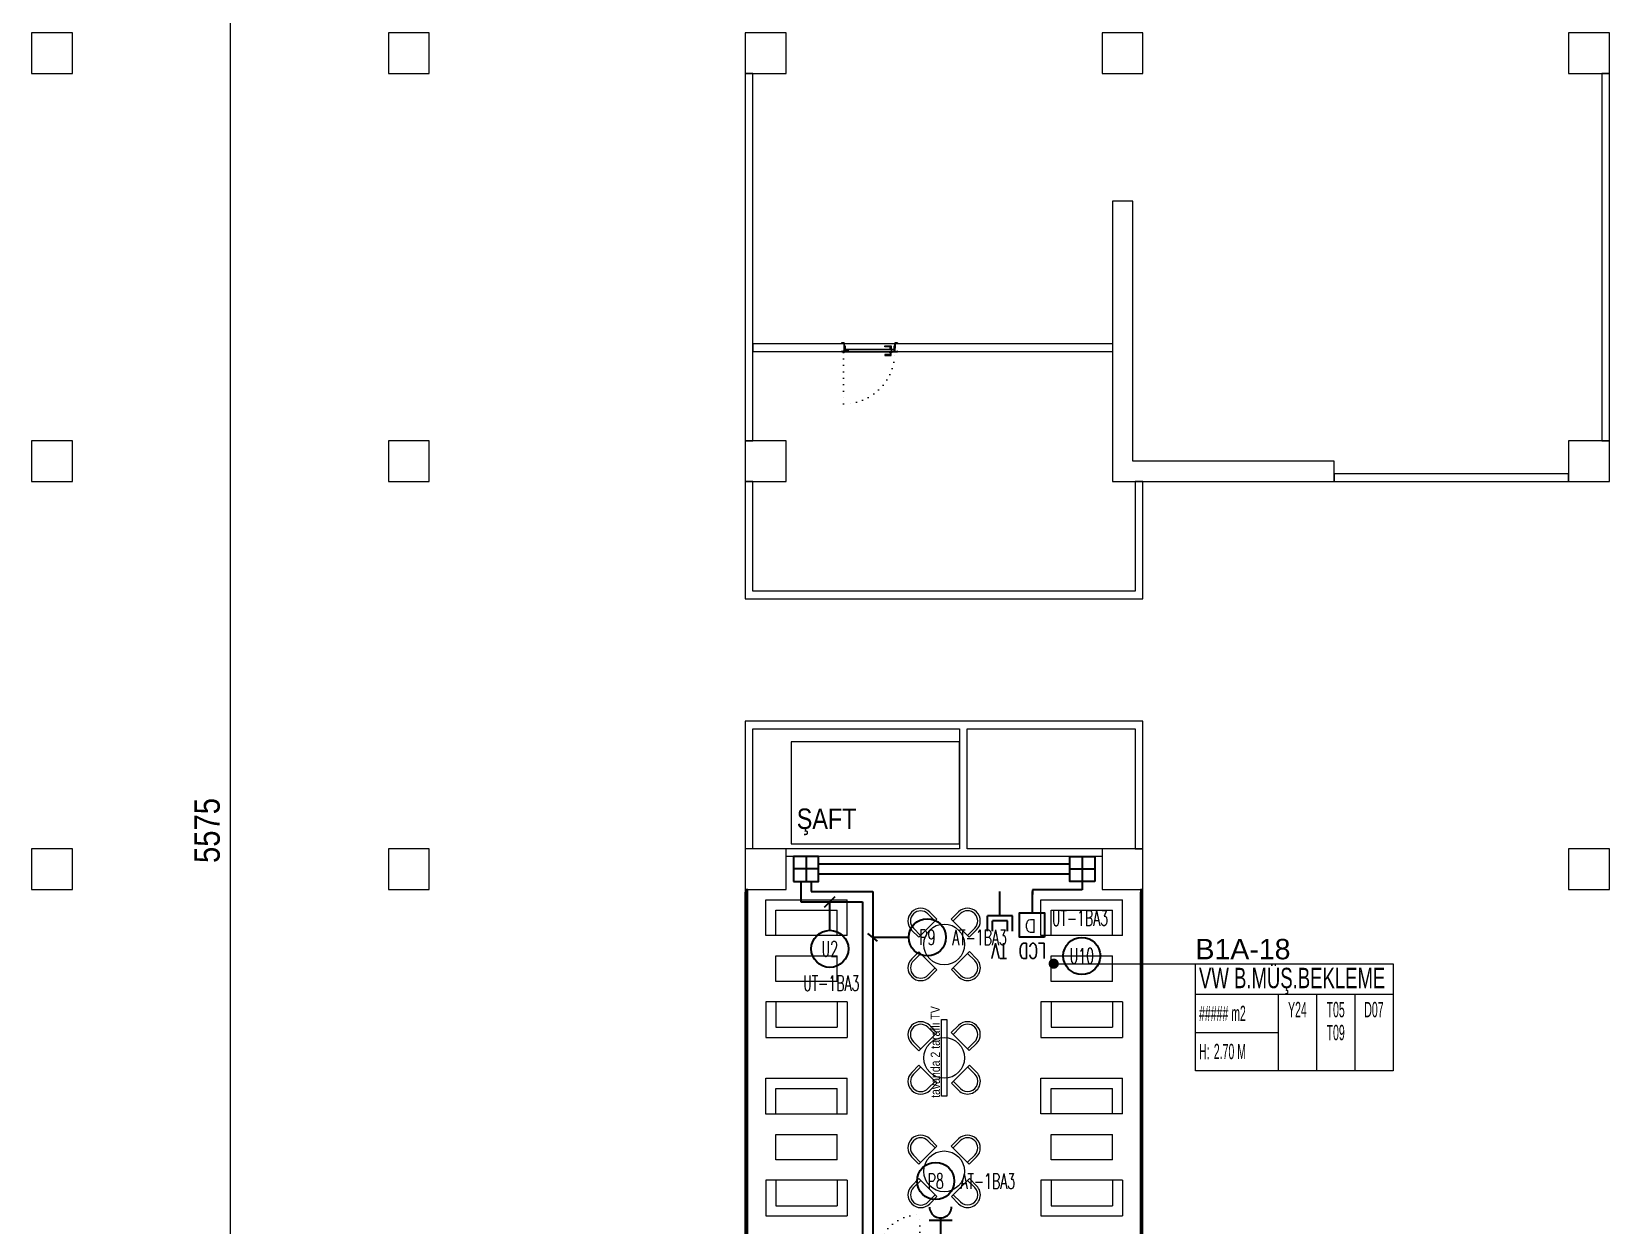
# Model space of a CAD drawing. Header units: metres. Extents: x -13194 to 152406, y -14653 to 29421.
# Drawn here: x 86260 to 89355, y 3341 to 5683 of the extents above; entities that cross this region are included whole.
import ezdxf
from ezdxf.enums import TextEntityAlignment as Align

# ---------------------------------------------------------------- set-up
doc = ezdxf.new("R2010")
doc.units = ezdxf.units.M
doc.header["$LTSCALE"] = 100
doc.header["$MEASUREMENT"] = 0
for name, pattern in [('DASHDOT', [1, 0.5, -0.25, 0, -0.25]), ('DOT2', [0.125, 0, -0.125]), ('HIDDEN', [0.375, 0.25, -0.125])]:
    doc.linetypes.add(name, pattern=pattern)
doc.layers.get('0').update_dxf_attribs({"color": 9, "lineweight": 9})
for name, color, linetype, lineweight in [('00', 9, 'Continuous', 9), ('01', 9, 'Continuous', 9), ('05', 9, 'Continuous', 9), ('05S', 9, 'Continuous', 9), ('06B', 9, 'Continuous', 9), ('06C', 9, 'Continuous', 9), ('06D', 9, 'Continuous', 9), ('07K', 9, 'Continuous', 9), ('10', 9, 'Continuous', 9), ('15', 9, 'Continuous', 9), ('20', 9, 'DOT2', 9), ('21', 9, 'Continuous', 9), ('21_mahal200', 9, 'Continuous', 9), ('25', 9, 'Continuous', 9), ('E-DATA LCD EKRAN', 7, 'Continuous', 30), ('E-DATA PRİZİ (RJ45)', 7, 'Continuous', 30), ('E-DUVARA MONTE PRİZ KUTUSU', 7, 'Continuous', 30), ('E-KABLO', 7, 'Continuous', 30), ('E-LINYE', 7, 'Continuous', 30), ('E-PRİZ', 7, 'Continuous', 30), ('E-YAZI', 7, 'Continuous', 30)]:
    doc.layers.add(name, color=color, linetype=linetype, lineweight=lineweight)
doc.styles.add('Arial', font='arial.ttf', dxfattribs={"height": 2.5})
doc.styles.add('E-YAZI', font='txttw.shx')
doc.styles.add('MuuM_TEXT-STANDART', font='ARIALN.TTF')
doc.dimstyles.new('MuuM_DIM200', dxfattribs={"dimscale": 20, "dimtxt": 2, "dimasz": 1, "dimexe": 1, "dimexo": 1, "dimgap": 1, "dimtad": 1, "dimdec": 1, "dimrnd": 0.5, "dimdsep": 46, "dimtxsty": 'MuuM_TEXT-STANDART', "dimblk": 'ARCHTICK', "dimcen": 0, "dimdle": 0.15, "dimclrd": 256, "dimclre": 256, "dimclrt": 256, "dimadec": 0, "dimazin": 0, "dimtfac": 5, "dimtdec": 1, "dimtix": 1, "dimtmove": 2, "dimatfit": 3, "dimldrblk": 'DOT', "dimfxl": 3, "dimfxlon": 1, "dimtolj": 1, "dimlwd": -1, "dimlwe": -1, "dimarcsym": 0})

# ---------------------------------------------------------------- blocks, each defined once
blk = doc.blocks.new('10_DUVARA MONTE PRİZ KUTUSU')
at = {"layer": 'E-DUVARA MONTE PRİZ KUTUSU', "color": 4}
for p, q in [((24.5, 0), (-24.5, 0)), ((0, 24.5), (0, -24.5))]:
    blk.add_line(p, q, dxfattribs=at)
blk.add_lwpolyline([(-24.5, -24.5), (24.5, -24.5), (24.5, 24.5), (-24.5, 24.5)], close=True, dxfattribs=at)
blk = doc.blocks.new('100_PRİZ')
at = {"layer": 'E-PRİZ', "color": 4}
for p, q in [((-1.22, 2.14), (1.28, 2.14)), ((0, 2.4), (0, 0))]:
    blk.add_line(p, q, dxfattribs=at)
blk.add_arc((0, 3.6), 1.2, 180.7551, 0.7551, dxfattribs=at)
blk = doc.blocks.new('E-LCD+TV')
at = {"layer": 'E-DATA PRİZİ (RJ45)', "color": 1}
for p, q in [((38.5, 77.5), (38.5, 48)), ((48.3, 77.5), (48.3, 57.8)), ((77.8, 77.5), (77.8, 57.8)), ((87.6, 77.5), (87.6, 48)), ((0, 0), (0, 42)), ((38.5, 48), (87.6, 48)), ((48.3, 57.8), (77.8, 57.8)), ((63, 48), (63, 0))]:
    blk.add_line(p, q, dxfattribs=at)
blk.add_lwpolyline([(-24.6, 89.6), (24.6, 89.6), (24.6, 42), (-24.6, 42)], close=True, dxfattribs=at)
at = {"layer": 'E-DATA PRİZİ (RJ45)', "color": 1, "style": 'E-YAZI'}
blk.add_text('D', height=25.6, dxfattribs=at).set_placement((-8.8, 54.6))
at = {"layer": 'E-YAZI', "color": 1, "style": 'E-YAZI', "width": 0.7}
for s, p in [('LCD', (-27, 101.6)), ('TV', (49, 101.6))]:
    blk.add_text(s, height=30, dxfattribs=at).set_placement(p)
blk = doc.blocks.new('p-kolon_80x80')
blk.add_lwpolyline([(-40, -40), (40, -40), (40, 40), (-40, 40)], close=True)
blk = doc.blocks.new('1.Bod.Ara.Sitatik Elk')
at = {"layer": '01'}
blk.add_lwpolyline([(4815, -3790), (4420, -3790), (4420, -3280), (4380, -3280), (4380, -3830), (4815, -3830)], close=True, dxfattribs=at)
for p in [(2300, -2990), (3000, -2990), (3700, -2990), (4400, -2990), (5315, -2990), (2300, -3790), (3000, -3790), (3700, -3790), (5315, -3790), (2300, -4590), (3000, -4590), (3700, -4590), (4400, -4590), (5315, -4590)]:
    blk.add_blockref('p-kolon_80x80', p, dxfattribs=at)
blk = doc.blocks.new('_ArchTick')
at = {"color": 0, "linetype": 'ByBlock', "const_width": 0.15}
blk.add_lwpolyline([(-0.5, -0.5), (0.5, 0.5)], dxfattribs=at)
blk = doc.blocks.new('_Dot')
at = {"color": 0, "linetype": 'ByBlock', "lineweight": -2}
blk.add_line((-0.5, 0), (-1, 0), dxfattribs=at)
at = {"color": 0, "linetype": 'ByBlock', "const_width": 0.5}
blk.add_lwpolyline([(-0.25, 0, 1), (0.25, 0, 1)], format="xyb", close=True, dxfattribs=at)
blk = doc.blocks.new('0_roomno2')
blk.add_lwpolyline([(19.38, -10.5), (0, -10.5), (0, 0), (19.38, 0)], close=True)
for points in [[(0, -3), (19.38, -3)], [(8.12, -3), (8.12, -10.5)], [(11.88, -3), (11.88, -10.5)], [(15.62, -3), (15.62, -10.5)], [(0, -6.75), (8.12, -6.75)]]:
    blk.add_lwpolyline(points)
at = {"style": 'MuuM_TEXT-STANDART', "width": 0.6}
blk.add_text('H:', height=1.5, dxfattribs=at).set_placement((0.35, -8.61), align=Align.MIDDLE_LEFT)
at = {"style": 'Arial'}
blk.add_attdef('ODANO', (0, 1.17), '', height=2, dxfattribs=at)
blk.add_attdef('MEKANADI', text='', height=2, dxfattribs=at).set_placement((0.35, -3), align=Align.BOTTOM_LEFT)
at = {"style": 'MuuM_TEXT-STANDART', "width": 0.6}
for tag, p in [('M2', (0.35, -4.88)), ('TEMIZTAVANYUKSEKLIGI', (1.8, -8.61))]:
    blk.add_attdef(tag, text='', height=1.5, dxfattribs=at).set_placement(p, align=Align.MIDDLE_LEFT)
for tag, p in [('YER01', (10, -4.5)), ('TAVAN01', (13.75, -4.5)), ('DUVAR01', (17.5, -4.5)), ('YER02', (10, -6.75)), ('TAVAN02', (13.75, -6.75)), ('DUVAR02', (17.5, -6.75)), ('YER03', (10, -9)), ('TAVAN03', (13.75, -9)), ('DUVAR03', (17.5, -9))]:
    blk.add_attdef(tag, text='', height=1.5, dxfattribs=at).set_placement(p, align=Align.MIDDLE_CENTER)
blk = doc.blocks.new('p-tef_porsche')
at = {"linetype": 'Continuous', "lineweight": 13}
for p, q in [((-160, -80), (-160, 80)), ((-90, 80), (-160, 80)), ((-90, 80), (-90, -80)), ((40, 80), (40, -80)), ((40, 80), (110, 80)), ((110, -80), (110, 80)), ((-140, -60), (-140, 60)), ((-90, 60), (-140, 60)), ((-50, -60), (-50, 60)), ((0, 60), (-50, 60)), ((0, 60), (0, -60)), ((40, 60), (90, 60)), ((90, -60), (90, 60)), ((-90, -60), (-140, -60)), ((0, -60), (-50, -60)), ((40, -60), (90, -60)), ((-90, -80), (-160, -80)), ((40, -80), (110, -80))]:
    blk.add_line(p, q, dxfattribs=at)
blk = doc.blocks.new('prf-10x10')
blk.add_lwpolyline([(-5, -5), (5, -5), (5, 5), (-5, 5)], close=True)
at = {"color": 255}
blk.add_solid([(-5, -5), (5, -5), (-5, 5), (5, 5)], dxfattribs=at)
at = {"layer": '10'}
blk.add_point((0, 0), dxfattribs=at)
blk = doc.blocks.new('p-dog-ser-720')
at = {"layer": '06D'}
for points in [[(0, 0), (0, 715)], [(5, 0), (5, 715)]]:
    blk.add_lwpolyline(points, dxfattribs=at)
at = {"layer": '15'}
blk.add_lwpolyline([(2.5, 0), (2.5, 715)], dxfattribs=at)
at = {"layer": '10', "xscale": 0.5, "yscale": 0.5, "rotation": 180}
for p in [(2.5, 717.5), (2.5, 600), (2.5, 480), (2.5, 360), (2.5, 240), (2.5, 120), (2.5, 2.5)]:
    blk.add_blockref('prf-10x10', p, dxfattribs=at)
blk = doc.blocks.new('*D488')
at = {"layer": '25', "transparency": 16777216}
for p, q in [((2705.9, -2240), (2630, -2240)), ((2650, -7818), (2650, -2237)), ((2705.9, -7815), (2630, -7815))]:
    blk.add_line(p, q, dxfattribs=at)
at = {"layer": '25', "transparency": 16777216, "xscale": 20, "yscale": 20, "zscale": 20}
for p, rotation in [((2650, -2240), 90), ((2650, -7815), 270)]:
    blk.add_blockref('_ArchTick', p, dxfattribs=dict(at, rotation=rotation))
at = {"layer": '25', "transparency": 16777216, "insert": (2604.5, -4514.1), "char_height": 50, "attachment_point": 5, "rotation": 90, "style": 'MuuM_TEXT-STANDART'}
blk.add_mtext('\\A1;5575', dxfattribs=at)
blk = doc.blocks.new('g-kapı kolu-p')
at = {"layer": '05S'}
h = blk.add_hatch(color=256, dxfattribs=at)
h.paths.add_polyline_path([(-1, 8.2), (11.8, 8.2), (11.8, 6.3), (0.9, 6.3), (0.9, 2.4), (-1, 2.4)])
h.paths.add_polyline_path([(-2.7, 2.4), (2.7, 2.4), (2.7, 1.5), (-2.7, 1.5)])
h.paths.add_polyline_path([(-5, 1.5), (5, 1.5), (5, 0.5), (-5, 0.5)])
h.paths.add_polyline_path([(-5, -0.5), (5, -0.5), (5, -1.5), (-5, -1.5)])
h.paths.add_polyline_path([(-2.7, -1.5), (2.7, -1.5), (2.7, -2.4), (-2.7, -2.4)])
h.paths.add_polyline_path([(-1, -2.4), (0.9, -2.4), (0.9, -6.3), (11.8, -6.3), (11.8, -8.2), (-1, -8.2)])
for points in [[(-5, 0.5), (5, 0.5), (5, 1.5), (-5, 1.5)], [(-2.7, 1.5), (2.7, 1.5), (2.7, 2.4), (-2.7, 2.4)], [(-5, -1.5), (5, -1.5), (5, -0.5), (-5, -0.5)], [(-2.7, -1.5), (2.7, -1.5), (2.7, -2.4), (-2.7, -2.4)]]:
    blk.add_lwpolyline(points, close=True)
for points in [[(11.8, 8.2), (-1, 8.2), (-1, 2.4), (0.9, 2.4), (0.9, 6.3), (11.8, 6.3), (11.8, 8.2)], [(11.8, -8.2), (-1, -8.2), (-1, -2.4), (0.9, -2.4), (0.9, -6.3), (11.8, -6.3), (11.8, -8.2)]]:
    blk.add_lwpolyline(points)
blk = doc.blocks.new('k-cambölme-kapı-p')
at = {"layer": '10'}
h = blk.add_hatch(dxfattribs=at)
h.set_pattern_fill('NET', color=256, angle=135, style=0)
h.set_pattern_definition([(135, (3753.7029, 560.85184), (-0.0883883476, -0.0883883476), []), (225, (3753.7029, 560.85184), (0.0883883476, -0.0883883476), [])])
h.paths.add_polyline_path([(2.1, -0.1), (2.1, 0), (2.1, 0), (2, 0.1), (2, 0.1), (2, 0.1), (2, 0.1), (2, -0.3), (1.9, -0.3), (1.9, -0.4), (1.9, -0.5), (1.7, -0.5), (1.8, -0.3), (1.7, -0.3), (1.5, -0.5), (1.4, -0.5), (1.6, -0.3), (1.6, -0.3), (1.5, -0.3), (1.3, -0.4), (1.3, -0.4), (1.3, -0.5), (1.3, -0.5), (1.3, -0.6), (1.3, -0.3), (1.3, -0.3), (1.2, -0.3), (1.2, -0.5), (1.2, -0.6), (1.2, -0.6), (1.3, -0.6), (3.5, -0.6), (3.5, -0.6), (3.4, -0.4), (3.4, -0.3), (3.4, -0.2), (3.4, -0.2), (3.4, -0.2), (2.7, -0.2), (2.7, -0.2), (2.9, -0.2, -1), (2.9, -0.2)])
h.paths.add_polyline_path([(2, -0.2), (2.1, -0.2), (2.1, -0.2), (2.1, -0.2), (2.1, -0.3), (2.9, -0.3), (2.9, -0.3), (2.6, -0.3), (2.5, -0.3), (2.5, -0.3), (2.5, -0.3), (2.5, -0.3), (2.5, -0.3), (2.4, -0.3), (2.4, -0.3), (2.1, -0.3), (2, -0.1), (2, -0.1), (2, -0.1)], flags=16)
h.paths.add_polyline_path([(2.4, -0.3), (2.5, -0.5), (2.1, -0.5), (2.1, -0.3)], flags=16)
h.paths.add_polyline_path([(2.6, -0.3), (2.9, -0.3), (2.9, -0.3), (3.3, -0.3, 0.166992), (3.3, -0.5), (2.7, -0.5), (2.6, -0.4)], flags=16)
h.paths.add_polyline_path([(3, -0.2), (3, -0.2), (3.3, -0.2, 0.10606), (3.3, -0.3), (3, -0.3)], flags=16)
h = blk.add_hatch(dxfattribs=at)
h.set_pattern_fill('NET', color=256, angle=135, style=0)
h.set_pattern_definition([(45, (474.94443, 2280.71206), (0.0883883476, -0.0883883476), []), (315, (474.94443, 2280.71206), (-0.0883883476, -0.0883883476), [])])
h.paths.add_polyline_path([(87.3, -0.2), (87.3, -0.2), (87.1, -0.2, 1), (87.1, -0.2), (87.9, -0.2), (87.9, 0), (87.9, 0), (88, 0.1), (88, 0.1), (88, 0.1), (88, -0.3), (88.1, -0.3), (88.1, -0.4), (88.1, -0.5), (88.3, -0.5), (88.2, -0.3), (88.3, -0.3), (88.5, -0.5), (88.6, -0.5), (88.4, -0.3), (88.4, -0.3), (88.5, -0.3), (88.7, -0.4), (88.7, -0.4), (88.7, -0.5), (88.7, -0.5), (88.7, -0.6), (88.7, -0.3), (88.7, -0.3), (88.8, -0.3), (88.8, -0.5), (88.8, -0.6), (88.8, -0.6), (88.7, -0.6), (86.5, -0.6), (86.5, -0.6), (86.6, -0.4), (86.6, -0.3), (86.6, -0.2), (86.6, -0.2), (86.6, -0.2)])
h.paths.add_polyline_path([(87.3, -0.5), (87.4, -0.4), (87.4, -0.3), (87.1, -0.3), (87.1, -0.3), (87, -0.3), (87, -0.3), (87, -0.2), (87, -0.2), (86.7, -0.2, -0.292264), (86.7, -0.5)], flags=16)
h.paths.add_polyline_path([(87.5, -0.5), (87.6, -0.5), (87.5, -0.4)], flags=16)
h.paths.add_polyline_path([(87.6, -0.4), (87.7, -0.5), (87.9, -0.5), (87.9, -0.3), (87.6, -0.3)], flags=16)
h.paths.add_polyline_path([(87.6, -0.5), (87.7, -0.6), (87.7, -0.5)], flags=16)
for points in [[(2, -0.3), (2, 2.1), (2.1, 2.1), (2.1, 2.3, 0.414214), (1.9, 2.4), (0.1, 2.4, 0.414214), (0, 2.4), (0, -2.4, 0.414214), (0.1, -2.4), (2.1, -2.4), (2.1, -2.3), (2.1, -2.2), (2.1, -2.2), (2.1, -2.2), (2.1, -2.2), (2.1, -2.2), (2.1, -0.9)], [(88, -0.3), (88, 2.1), (87.9, 2.1), (87.9, 2.3, -0.414214), (88.1, 2.4), (89.9, 2.4, -0.414214), (90, 2.4), (90, -2.4, -0.414214), (89.9, -2.4), (87.9, -2.4), (87.9, -2.3), (87.9, -2.2), (87.9, -2.2), (87.9, -2.2), (87.9, -2.2), (87.9, -2.2), (87.9, -0.9)], [(1.5, -0.3), (1.3, -0.4), (1.3, -0.4), (1.3, -0.5), (1.3, -0.5), (1.3, -0.6), (1.3, -0.3), (1.3, -0.3), (1.2, -0.3), (1.2, -0.5), (1.2, -0.6), (1.2, -0.6), (1.3, -0.6), (3.5, -0.6), (3.5, -0.6), (3.4, -0.4), (3.4, -0.3), (3.4, -0.2), (3.4, -0.2), (3.4, -0.2), (2.7, -0.2), (2.7, -0.2), (2.9, -0.2, -1), (2.9, -0.2, -1)], [(88.5, -0.3), (88.7, -0.4), (88.7, -0.4), (88.7, -0.5), (88.7, -0.5), (88.7, -0.6), (88.7, -0.3), (88.7, -0.3), (88.8, -0.3), (88.8, -0.5), (88.8, -0.6), (88.8, -0.6), (88.7, -0.6), (86.5, -0.6), (86.5, -0.6), (86.6, -0.4), (86.6, -0.3), (86.6, -0.2), (86.6, -0.2), (86.6, -0.2), (87.3, -0.2), (87.3, -0.2), (87.1, -0.2, 1), (87.1, -0.2, 1)], [(86.7, -0.5), (87.3, -0.5), (87.4, -0.4), (87.4, -0.3), (87.1, -0.3), (87.1, -0.3), (87, -0.3), (87, -0.3), (87, -0.2), (87, -0.2), (86.7, -0.2, 1)]]:
    blk.add_lwpolyline(points, format="xyb", dxfattribs=at)
at = {"layer": '10', "linetype": 'DASHDOT', "ltscale": 0.05}
for points in [[(3.2, 3.6), (0.2, 3.6)], [(1.7, 2.1), (1.7, 4.9)], [(6.1, 1.4), (6.1, -0.5)]]:
    blk.add_lwpolyline(points, dxfattribs=at)
at = {"layer": '10'}
for points in [[(1.8, 2.3), (0.2, 2.3), (0.2, 2), (0.4, 2), (0.4, 1.9), (0.2, 1.9), (0.2, 1.2), (0.4, 1.2), (0.4, -0.4), (0.2, -0.4), (0.2, -1.2), (0.4, -1.2), (0.4, -1.4), (0.2, -1.4), (0.2, -2.2), (1.8, -2.2), (1.8, -1.7), (1.6, -1.7), (1.6, -1.6), (1.8, -1.6), (1.8, -1.4), (1.6, -1.4), (1.6, -1.2), (1.7, -1.2), (1.7, -0.8), (1.1, -0.8), (1.1, -0.1), (1.5, -0.1), (1.5, 1.9), (1.6, 2), (1.8, 2), (1.8, 2.3)], [(0.7, 3.6), (0.7, 2.4)], [(0.7, 2.3), (0.7, -0.2), (1.1, -0.2)], [(1.1, 2.4), (1.1, 2.9)], [(1.1, -0.1), (1.1, 2.3)], [(1.5, 1.9), (1.1, 1.9)], [(1.2, 1.9), (1.2, -0.1)], [(2.9, -0.2), (2.1, -0.1), (2.1, 0), (2.1, 0), (2, 0.1), (2, 0.1), (2, 0.1), (2, 0.1)], [(3.8, 0.9), (2.6, 3.2)], [(4.1, 1.3), (2.7, 4)], [(8.1, 0.9), (8.1, 1.3), (4.1, 1.3)], [(5.3, 0.9), (5.3, -0.2)], [(5.5, 1.3), (5.8, 1), (5.8, 0.9)], [(5.6, 0.9), (5.6, -0.2)], [(6.8, 1.3), (6.5, 1), (6.5, 0.9)], [(6.7, 0.9), (6.7, -0.2)], [(7, 0.9), (7, -0.2)], [(87.1, -0.2), (87.9, -0.2), (87.9, 0), (87.9, 0), (88, 0.1), (88, 0.1), (88, 0.1)], [(88.2, 2.3), (89.8, 2.3), (89.8, 2), (89.6, 2), (89.6, 1.9), (89.8, 1.9), (89.8, 1.2), (89.6, 1.2), (89.6, -0.4), (89.8, -0.4), (89.8, -1.2), (89.6, -1.2), (89.6, -1.4), (89.8, -1.4), (89.8, -2.2), (88.2, -2.2), (88.2, -1.7), (88.4, -1.7), (88.4, -1.6), (88.2, -1.6), (88.2, -1.4), (88.4, -1.4), (88.4, -1.2), (88.3, -1.2), (88.3, -0.8), (88.9, -0.8), (88.9, -0.1), (88.5, -0.1), (88.5, 1.9), (88.4, 2), (88.2, 2), (88.2, 2.3)], [(2.1, -0.9), (3.6, -0.9), (3.6, -0.6), (1.2, -0.6), (1.2, -0.3), (2, -0.3)], [(1.6, -0.3), (1.6, -0.3), (1.4, -0.5), (1.5, -0.5), (1.7, -0.3)], [(1.8, -0.3), (1.7, -0.5), (1.9, -0.5), (1.9, -0.4), (1.9, -0.3)], [(3.3, -0.5), (2.7, -0.5), (2.6, -0.4), (2.6, -0.3), (2.9, -0.3), (2.9, -0.3)], [(3.3, -0.3), (3.3, -0.3), (2.9, -0.3)], [(3, -0.3), (3, -0.2), (3, -0.2), (3.3, -0.2)], [(3, -0.3), (3.3, -0.3), (3.3, -0.3)], [(4.1, -0.2), (4.1, -0.5), (8.1, -0.5)], [(8.1, -0.5), (8.1, -0.2)], [(87.9, -0.9), (86.4, -0.9), (86.4, -0.6), (88.8, -0.6), (88.8, -0.3), (88, -0.3)], [(87.6, -0.5), (87.5, -0.4), (87.5, -0.5), (87.6, -0.5)], [(88.2, -0.3), (88.3, -0.5), (88.1, -0.5), (88.1, -0.4), (88.1, -0.3)], [(88.4, -0.3), (88.4, -0.3), (88.6, -0.5), (88.5, -0.5), (88.3, -0.3)]]:
    blk.add_lwpolyline(points, dxfattribs=at)
for points in [[(2, -0.1), (2, -0.1), (2, -0.2), (2.1, -0.2), (2.1, -0.2), (2.1, -0.2), (2.1, -0.3), (2.9, -0.3), (2.9, -0.3), (2.6, -0.3), (2.5, -0.3), (2.5, -0.3), (2.5, -0.3), (2.5, -0.3), (2.5, -0.3), (2.4, -0.3), (2.4, -0.3), (2.1, -0.3), (2, -0.1)], [(2.1, -0.5), (2.1, -0.3), (2.4, -0.3), (2.5, -0.5), (2.5, -0.5)], [(87.9, -0.5), (87.9, -0.3), (87.6, -0.3), (87.6, -0.4), (87.7, -0.5)], [(87.6, -0.5), (87.7, -0.5), (87.7, -0.6)]]:
    blk.add_lwpolyline(points, close=True, dxfattribs=at)
blk.add_circle((1.7, 3.7), 1.02, dxfattribs=at)
for centre, start, end in [((3.6, -0.4), 148.8979, 173.1144), ((3.6, -0.4), 176.143, 214.0649), ((86.4, -0.4), 325.9351, 31.1021)]:
    blk.add_arc(centre, 0.322, start, end, dxfattribs=at)
at = {"layer": '15', "linetype": 'DOT2'}
blk.add_lwpolyline([(2.5, 0.4), (2.5, 85.4)], dxfattribs=at)
at = {"layer": '15'}
blk.add_lwpolyline([(2.6, 0.9), (87.4, 0.9), (87.5, 0.8), (87.5, -0.1), (87.4, -0.2), (2.6, -0.2), (2.6, -0.2), (2.5, -0.1), (2.5, 0.8), (2.6, 0.9)], dxfattribs=at)
at = {"layer": '15', "linetype": 'DOT2'}
blk.add_arc((2.5, 0.4), 85, 0, 90, dxfattribs=at)
at = {"layer": '20'}
for p, q in [((87.9, 2.4), (2.1, 2.4)), ((87.9, 2.1), (2.1, 2.1)), ((87.9, -2.2), (2.1, -2.2)), ((87.9, -2.4), (2.1, -2.4))]:
    blk.add_line(p, q, dxfattribs=at)
at = {"layer": '06C', "xscale": -1}
blk.add_blockref('g-kapı kolu-p', (79.6, 0.4), dxfattribs=at)
blk = doc.blocks.new('gr-p-barel kilitli kapı kolu')
at = {"layer": '05S'}
h = blk.add_hatch(color=256, dxfattribs=at)
h.paths.add_polyline_path([(1.3, 0.8), (-1.3, 0.8), (-1.3, 0.7), (1.3, 0.7)])
h.paths.add_polyline_path([(2.75, 0.7), (-2.75, 0.7), (-2.75, 0), (2.75, 0)])
h.paths.add_polyline_path([(-11.7, 4.9), (-11.7, 6.7), (0.9, 6.7), (0.9, 0.8), (-0.9, 0.8), (-0.9, 4.9)])
at = {"flags": 128}
for points in [[(-0.9, 0.8), (-0.9, 4.9), (-11.7, 4.9), (-11.7, 6.7), (0.9, 6.7), (0.9, 0.8)], [(-0.8, 5), (0.8, 6.6)]]:
    blk.add_lwpolyline(points, dxfattribs=at)
blk.add_lwpolyline([(-2.75, 0), (-2.75, 0.7), (2.75, 0.7), (2.75, 0)])
blk.add_lwpolyline([(-1.3, 0.7), (1.3, 0.7), (1.3, 0.8), (-1.3, 0.8)], close=True)
blk = doc.blocks.new('prf-scr2')
at = {"linetype": 'DOT2', "ltscale": 10}
blk.add_line((0, 0.2), (0, -1.1), dxfattribs=at)
for p, q in [((-0.1, -0.2), (0.1, -0.3)), ((0.1, -0.2), (-0.1, -0.2)), ((0.1, -0.3), (-0.1, -0.3)), ((-0.1, -0.3), (0.1, -0.4)), ((0.1, -0.4), (-0.1, -0.4)), ((0.1, -0.5), (-0.1, -0.4)), ((-0.1, -0.4), (0.1, -0.4)), ((0.1, -0.6), (-0.1, -0.5)), ((-0.1, -0.5), (0.1, -0.5)), ((-0.1, -0.6), (0.1, -0.7)), ((0.1, -0.6), (-0.1, -0.6)), ((-0.1, -0.6), (0.1, -0.6)), ((-0.1, -0.7), (0.1, -0.8)), ((0.1, -0.7), (-0.1, -0.7)), ((-0.1, -0.8), (0.1, -0.8)), ((0.1, -0.8), (-0.1, -0.8)), ((0.1, -0.2), (0, -0.1)), ((0, -0.2), (0.1, -0.2))]:
    blk.add_line(p, q)
blk.add_lwpolyline([(0.2, 0), (-0.2, 0), (-0.2, 0), (-0.1, -0.1), (0.1, -0.1), (0.2, 0), (0.2, 0)], close=True)
for points in [[(0.2, 0), (-0.2, 0)], [(-0.1, -0.1), (-0.1, -0.2), (-0.1, -0.2), (-0.1, -0.2), (-0.1, -0.2), (-0.1, -0.3), (-0.1, -0.3), (-0.1, -0.3), (-0.1, -0.3), (-0.1, -0.4), (-0.1, -0.4), (-0.1, -0.4), (-0.1, -0.4), (-0.1, -0.4), (-0.1, -0.5), (-0.1, -0.5), (-0.1, -0.5), (-0.1, -0.5), (-0.1, -0.5), (-0.1, -0.5), (-0.1, -0.6), (-0.1, -0.6), (-0.1, -0.6), (-0.1, -0.6), (-0.1, -0.6), (-0.1, -0.7), (-0.1, -0.7), (-0.1, -0.7), (-0.1, -0.7), (-0.1, -0.7), (-0.1, -0.8), (-0.1, -0.8), (-0.1, -0.8), (-0.1, -0.8), (0, -0.9), (0, -0.9), (0, -0.9), (0.1, -0.8), (0.1, -0.8), (0.1, -0.7), (0.1, -0.7), (0.1, -0.7), (0.1, -0.7), (0.1, -0.7), (0.1, -0.7), (0.1, -0.6), (0.1, -0.6), (0.1, -0.6), (0.1, -0.6), (0.1, -0.6), (0.1, -0.5), (0.1, -0.5), (0.1, -0.5), (0.1, -0.5), (0.1, -0.4), (0.1, -0.4), (0.1, -0.4), (0.1, -0.4), (0.1, -0.4), (0.1, -0.3), (0.1, -0.3), (0.1, -0.3), (0.1, -0.3), (0.1, -0.3), (0.1, -0.3), (0.1, -0.2), (0.1, -0.2), (0.1, -0.2), (0.1, -0.2), (0.1, -0.2), (0.1, -0.1)]]:
    blk.add_lwpolyline(points)
blk = doc.blocks.new('K-SAC-01')
at = {"layer": '10'}
for points in [[(-4.6, 16.2, -0.414214), (-4.5, 16.3), (-0.1, 16.3, -0.414214), (0, 16.2), (0, 5.9), (0.2, 5.9), (0.2, 16.2, 0.414214), (-0.1, 16.5), (-4.5, 16.5, 0.414214), (-4.8, 16.2), (-4.8, 15.3, 0.414214), (-4.5, 15), (-3.4, 15), (-3.4, 15.2), (-4.5, 15.2, -0.414214), (-4.6, 15.3)], [(0.2, 10.3, -0.414214), (0.5, 10.6), (1.5, 10.6, -0.414214), (1.8, 10.3), (1.8, 3.9, -0.414214), (1.5, 3.6, -0.414214), (1.2, 3.9), (1.2, 4.8), (0.2, 4.8), (0.2, -1.2, -0.414214), (-0.1, -1.5), (-4.5, -1.5, -0.414214), (-4.8, -1.2), (-4.8, -0.3, -0.414214), (-4.5, 0), (-3.4, 0), (-3.4, -0.2), (-4.5, -0.2, 0.414214), (-4.6, -0.3), (-4.6, -1.2, 0.414214), (-4.5, -1.3), (-0.1, -1.3, 0.414214), (0, -1.2), (0, 5), (1.4, 5), (1.4, 3.9, 0.414214), (1.5, 3.8, 0.414214), (1.6, 3.9), (1.6, 10.3, 0.414214), (1.5, 10.4), (0.5, 10.4, 0.414214), (0.4, 10.3), (0.4, 9.4), (0.2, 9.4)], [(-0.4, -2), (1, -1.4), (1, 1.5), (1.2, 1.5), (1.2, -1.5), (-0.3, -2.2, -14.796002)], [(99.8, 10.3, 0.414214), (99.5, 10.6), (98.5, 10.6, 0.414214), (98.2, 10.3), (98.2, 3.9, 0.414214), (98.5, 3.6, 0.414214), (98.8, 3.9), (98.8, 4.8), (99.8, 4.8), (99.8, -1.2, 0.414214), (100.1, -1.5), (104.5, -1.5, 0.414214), (104.8, -1.2), (104.8, -0.3, 0.414214), (104.5, 0), (103.4, 0), (103.4, -0.2), (104.5, -0.2, -0.414214), (104.6, -0.3), (104.6, -1.2, -0.414214), (104.5, -1.3), (100.1, -1.3, -0.414214), (100, -1.2), (100, 5), (98.6, 5), (98.6, 3.9, -0.414214), (98.5, 3.8, -0.414214), (98.4, 3.9), (98.4, 10.3, -0.414214), (98.5, 10.4), (99.5, 10.4, -0.414214), (99.6, 10.3), (99.6, 9.4), (99.8, 9.4)], [(104.6, 16.2, 0.414214), (104.5, 16.3), (100.1, 16.3, 0.414214), (100, 16.2), (100, 5.9), (99.8, 5.9), (99.8, 16.2, -0.414214), (100.1, 16.5), (104.5, 16.5, -0.414214), (104.8, 16.2), (104.8, 15.3, -0.414214), (104.5, 15), (103.4, 15), (103.4, 15.2), (104.5, 15.2, 0.414214), (104.6, 15.3)]]:
    blk.add_lwpolyline(points, format="xyb", close=True, dxfattribs=at)
for points in [[(98.8, 0.1), (98.8, 2.1), (99.1, 2.1), (99.1, 3.2), (1.5, 3.2), (1.5, 2.1), (1.8, 2.1), (1.8, 0.1), (1.5, 0.1), (1.5, 1.9), (1.2, 1.9), (1.2, 3.5), (99.4, 3.5), (99.4, 1.9), (99.1, 1.9), (99.1, 0.1)], [(98.8, 2.1), (98.8, 0.1), (99.4, 0.1), (99.4, -1.5), (1.2, -1.5), (1.2, 0.1), (1.8, 0.1), (1.8, 2.1), (2.1, 2.1), (2.1, -0.1), (1.5, -0.1), (1.5, -1.2), (99.1, -1.2), (99.1, -0.1), (98.5, -0.1), (98.5, 2.1), (98.8, 2.1)]]:
    blk.add_lwpolyline(points, dxfattribs=at)
for points in [[(2.1, 3), (8.1, 3), (8.1, -1), (2.1, -1)], [(2.4, 2.7), (7.8, 2.7), (7.8, -0.7), (2.4, -0.7)], [(98.5, 3), (92.5, 3), (92.5, -1), (98.5, -1)], [(98.2, 2.7), (92.8, 2.7), (92.8, -0.7), (98.2, -0.7)]]:
    blk.add_lwpolyline(points, close=True, dxfattribs=at)
blk.add_circle((-0.9, -2.5), 0.55, dxfattribs=at)
at = {"layer": '20', "linetype": 'HIDDEN'}
for points in [[(-0.2, -1.3), (-0.2, 0), (-1.7, 0), (-1.7, -1.3)], [(-0.4, -2), (-0.4, -0.2), (-1.5, -0.2), (-1.5, -2)]]:
    blk.add_lwpolyline(points, dxfattribs=at)
at = {"layer": '20'}
blk.add_lwpolyline([(-0.9, -2.5), (-0.9, -102.9)], dxfattribs=at)
blk.add_arc((-0.9, -2.5), 100.4, 270, 1.5131, dxfattribs=at)
at = {"layer": '06B'}
blk.add_blockref('gr-p-barel kilitli kapı kolu', (91.4, 3.5), dxfattribs=at)
at = {"layer": '06B', "xscale": -1, "rotation": 180}
blk.add_blockref('gr-p-barel kilitli kapı kolu', (91.4, -1.5), dxfattribs=at)
at = {"layer": '10', "xscale": -1, "rotation": 90}
blk.add_blockref('prf-scr2', (1.5, 1), dxfattribs=at)
at = {"layer": '10', "rotation": 270}
blk.add_blockref('prf-scr2', (99.1, 1.2), dxfattribs=at)
blk = doc.blocks.new('1.Bod.Ara.Mimari Elk')
at = {"layer": '00'}
for points in [[(3660, -3030), (3660, -3750), (3675, -3750), (3675, -3030)], [(5355, -3750), (5355, -3030), (5340, -3030), (5340, -3750)]]:
    blk.add_lwpolyline(points, close=True, dxfattribs=at)
for points in [[(4380, -3560), (3675, -3560), (3675, -3575), (4380, -3575)], [(3660, -4060), (4440, -4060), (4440, -3830), (4425, -3830), (4425, -4045)], [(4425, -4045), (3675, -4045), (3675, -3830), (3660, -3830), (3660, -4060)], [(4815, -3830), (5275, -3830), (5275, -3815), (4815, -3815), (4815, -3830)], [(4360, -4550), (4095, -4550), (4095, -4315), (4425, -4315), (4425, -4550), (4440, -4550), (4440, -4300), (3660, -4300), (3660, -4550)], [(3675, -4550), (3675, -4315), (4080, -4315), (4080, -4550), (3740, -4550)], [(4360, -4565), (3740, -4565)]]:
    blk.add_lwpolyline(points, dxfattribs=at)
at = {"layer": '05', "lineweight": 15}
for p, q in [((4035.78, -4688.08), (4000.43, -4723.43)), ((4032.25, -4691.61), (4018.11, -4677.47)), ((4021.64, -4673.94), (4035.78, -4688.08)), ((4064.07, -4687.93), (4078.21, -4673.79)), ((4099.42, -4723.28), (4064.07, -4687.93)), ((4081.74, -4677.32), (4067.6, -4691.46)), ((4000.43, -4723.43), (3986.29, -4709.29)), ((3989.82, -4705.76), (4003.96, -4719.9)), ((4095.89, -4719.75), (4110.03, -4705.61)), ((4113.56, -4709.14), (4099.42, -4723.28)), ((3986.44, -4765.86), (4000.58, -4751.72)), ((4004.11, -4755.25), (3989.97, -4769.39)), ((4000.58, -4751.72), (4035.93, -4787.07)), ((4064.22, -4786.92), (4099.57, -4751.57)), ((4110.18, -4769.24), (4096.04, -4755.1)), ((4099.57, -4751.57), (4113.71, -4765.71)), ((4018.26, -4797.68), (4032.4, -4783.54)), ((4035.93, -4787.07), (4021.79, -4801.21)), ((4078.36, -4801.06), (4064.22, -4786.92)), ((4067.75, -4783.39), (4081.89, -4797.53)), ((4035.78, -4910.58), (4000.43, -4945.93)), ((4032.25, -4914.11), (4018.11, -4899.97)), ((4021.64, -4896.44), (4035.78, -4910.58)), ((4064.07, -4910.43), (4078.21, -4896.29)), ((4099.42, -4945.78), (4064.07, -4910.43)), ((4081.74, -4899.82), (4067.6, -4913.96)), ((4000.43, -4945.93), (3986.29, -4931.79)), ((3989.82, -4928.26), (4003.96, -4942.4)), ((4095.89, -4942.25), (4110.03, -4928.11)), ((4113.56, -4931.64), (4099.42, -4945.78)), ((3986.44, -4988.36), (4000.58, -4974.22)), ((4004.11, -4977.75), (3989.97, -4991.89)), ((4000.58, -4974.22), (4035.93, -5009.57)), ((4064.22, -5009.42), (4099.57, -4974.07)), ((4110.18, -4991.74), (4096.04, -4977.6)), ((4099.57, -4974.07), (4113.71, -4988.21)), ((4018.26, -5020.18), (4032.4, -5006.04)), ((4035.93, -5009.57), (4021.79, -5023.71)), ((4078.36, -5023.56), (4064.22, -5009.42)), ((4067.75, -5005.89), (4081.89, -5020.03)), ((4035.78, -5133.08), (4000.43, -5168.43)), ((4032.25, -5136.61), (4018.11, -5122.47)), ((4021.64, -5118.94), (4035.78, -5133.08)), ((4064.07, -5132.93), (4078.21, -5118.79)), ((4099.42, -5168.28), (4064.07, -5132.93)), ((4081.74, -5122.32), (4067.6, -5136.46)), ((4000.43, -5168.43), (3986.29, -5154.29)), ((3989.82, -5150.76), (4003.96, -5164.9)), ((4095.89, -5164.75), (4110.03, -5150.61)), ((4113.56, -5154.14), (4099.42, -5168.28)), ((3986.44, -5210.86), (4000.58, -5196.72)), ((4000.58, -5196.72), (4035.93, -5232.07)), ((4064.22, -5231.92), (4099.57, -5196.57)), ((4099.57, -5196.57), (4113.71, -5210.71)), ((4004.11, -5200.25), (3989.97, -5214.39)), ((4018.26, -5242.68), (4032.4, -5228.54)), ((4067.75, -5228.39), (4081.89, -5242.53)), ((4110.18, -5214.24), (4096.04, -5200.1)), ((4035.93, -5232.07), (4021.79, -5246.21)), ((4078.36, -5246.06), (4064.22, -5231.92))]:
    blk.add_line(p, q, dxfattribs=at)
blk.add_lwpolyline([(4055, -4885), (4055, -5035), (4045, -5035), (4045, -4885), (4055, -4885)], dxfattribs=at)
for centre in [(4050, -4737.5), (4050, -4960), (4050, -5182.5)]:
    blk.add_circle(centre, 40, dxfattribs=at)
for centre, radius, start, end in [((4003.96, -4691.61), 25, 45, 225), ((4003.96, -4691.61), 20, 45, 225), ((4095.89, -4691.46), 25, 315, 135), ((4095.89, -4691.46), 20, 315, 135), ((4004.11, -4783.54), 25, 135, 315), ((4096.04, -4783.39), 25, 225, 45), ((4004.11, -4783.54), 20, 135, 315), ((4096.04, -4783.39), 20, 225, 45), ((4003.96, -4914.11), 25, 45, 225), ((4095.89, -4913.96), 25, 315, 135), ((4003.96, -4914.11), 20, 45, 225), ((4095.89, -4913.96), 20, 315, 135), ((4004.11, -5006.04), 25, 135, 315), ((4004.11, -5006.04), 20, 135, 315), ((4096.04, -5005.89), 25, 225, 45), ((4096.04, -5005.89), 20, 225, 45), ((4003.96, -5136.61), 25, 45, 225), ((4003.96, -5136.61), 20, 45, 225), ((4095.89, -5136.46), 25, 315, 135), ((4095.89, -5136.46), 20, 315, 135), ((4004.11, -5228.54), 25, 135, 315), ((4004.11, -5228.54), 20, 135, 315), ((4096.04, -5228.39), 25, 225, 45), ((4096.04, -5228.39), 20, 225, 45)]:
    blk.add_arc(centre, radius, start, end, dxfattribs=at)
at = {"layer": '06D'}
blk.add_lwpolyline([(3750, -4540), (4080, -4540), (4080, -4340), (3750, -4340)], close=True, dxfattribs=at)
for name, p in [('K-SAC-01', (3853.78, -3574.25)), ('p-dog-ser-720', (3660, -5350)), ('p-dog-ser-720', (4435, -5350))]:
    blk.add_blockref(name, p)
at = {"layer": '05', "lineweight": 15, "rotation": 270}
for p in [(3780, -4810.01), (4320, -4810), (3780, -5160.01), (4320, -5160)]:
    blk.add_blockref('p-tef_porsche', p, dxfattribs=at)
at = {"layer": '07K', "xscale": -1, "rotation": 359.9999999999998}
blk.add_blockref('k-cambölme-kapı-p', (4005.08, -5352.44), dxfattribs=at)
at = {"layer": '21_mahal200'}
ref = blk.add_blockref('0_roomno2', (4543.02, -4775.3), dxfattribs=dict(at, xscale=20, yscale=20, zscale=20))
ref.add_attrib('ODANO', 'B1A-18', (4543.02, -4766.65), dxfattribs={"layer": '0', "height": 40, "style": 'Arial'})
ref.add_attrib('MEKANADI', 'VW B.MÜŞ.BEKLEME', dxfattribs={"layer": '0', "height": 40, "style": 'Arial', "width": 0.65}).set_placement((4550.02, -4835.3), align=Align.BOTTOM_LEFT)
ref.add_attrib('M2', '##### m2', dxfattribs={"layer": '0', "height": 30, "style": 'MuuM_TEXT-STANDART', "width": 0.6}).set_placement((4550.02, -4872.8), align=Align.MIDDLE_LEFT)
ref.add_attrib('TEMIZTAVANYUKSEKLIGI', '2.70 M', dxfattribs={"layer": '0', "height": 30, "style": 'MuuM_TEXT-STANDART', "width": 0.6}).set_placement((4579.02, -4947.45), align=Align.MIDDLE_LEFT)
ref.add_attrib('YER01', 'Y24', dxfattribs={"layer": '0', "height": 30, "style": 'MuuM_TEXT-STANDART', "width": 0.6}).set_placement((4743.02, -4865.3), align=Align.MIDDLE_CENTER)
ref.add_attrib('TAVAN01', 'T05', dxfattribs={"layer": '0', "height": 30, "style": 'MuuM_TEXT-STANDART', "width": 0.6}).set_placement((4818.02, -4865.3), align=Align.MIDDLE_CENTER)
ref.add_attrib('DUVAR01', 'D07', dxfattribs={"layer": '0', "height": 30, "style": 'MuuM_TEXT-STANDART', "width": 0.6}).set_placement((4893.02, -4865.3), align=Align.MIDDLE_CENTER)
ref.add_attrib('TAVAN02', 'T09', dxfattribs={"layer": '0', "height": 30, "style": 'MuuM_TEXT-STANDART', "width": 0.6}).set_placement((4818.02, -4910.3), align=Align.MIDDLE_CENTER)
at = {"layer": '05', "lineweight": 15, "style": 'MuuM_TEXT-STANDART'}
blk.add_text('tavanda 2 taraflı TV', height=18, rotation=90.05519, dxfattribs=at).set_placement((4041.68, -5038.41))
at = {"layer": '21', "insert": (3760.93, -4471.03), "char_height": 40, "width": 563.9751, "attachment_point": 1, "style": 'MuuM_TEXT-STANDART'}
blk.add_mtext('ŞAFT', dxfattribs=at)
at = {"layer": '25'}
dim = blk.add_linear_dim(base=(2650, -2240), p1=(2725.88, -7815), p2=(2725.88, -2240), angle=90, dimstyle='MuuM_DIM200', override={"dimtxt": 2.5}, dxfattribs=at)
dim.commit()
dim.dimension.update_dxf_attribs({"geometry": '*D488', "text_midpoint": (2604.47, -4514.08), "dimtype": 128})
at = {"layer": '21_mahal200'}
blk.add_leader([(4265, -4775.3), (4543.02, -4775.3)], dimstyle='MuuM_DIM200', override={"dimasz": 1, "dimfxl": 10}, dxfattribs=at)

msp = doc.modelspace()

# ---------------------------------------------------------------- linework, layer by layer
at = {"layer": 'E-KABLO', "color": 6}
for p, q in [((88296.4, 4050.2), (87803.6, 4050.2)), ((87789.1, 4016), (87789.1, 3996)), ((87789.1, 3996), (87910, 3996)), ((87910, 3996), (87910, 2445))]:
    msp.add_line(p, q, dxfattribs=at)
at = {"layer": 'E-KABLO', "color": 4}
for p, q in [((88296.4, 4030.2), (87803.6, 4030.2)), ((87769.1, 4016), (87769.1, 3976)), ((88320.9, 3999.6), (88223.3, 3999.6)), ((88223.3, 3999.6), (88223.3, 3990.1)), ((88320.9, 4016), (88320.9, 3999.6)), ((87769.1, 3976), (87890, 3976)), ((87890, 3976), (87890, 2380))]:
    msp.add_line(p, q, dxfattribs=at)
at = {"layer": 'E-LINYE', "color": 7, "linetype": 'Continuous'}
for p, q in [((87815.2, 3965.4), (87836.4, 3986.6)), ((87825.8, 3920.2), (87825.8, 3976)), ((87919.5, 3899.2), (87900.4, 3913.8)), ((87910, 3906.5), (87980.7, 3906.5))]:
    msp.add_line(p, q, dxfattribs=at)
for centre in [(88017.1, 3906.5), (87825.8, 3883.8), (88320, 3870), (88033.4, 3428.6)]:
    msp.add_circle(centre, 36.4, dxfattribs=at)

# ---------------------------------------------------------------- block references
for name in ['1.Bod.Ara.Mimari Elk', '1.Bod.Ara.Sitatik Elk']:
    msp.add_blockref(name, (84000, 8630))
at = {"layer": 'E-DATA LCD EKRAN', "color": 1, "rotation": 180}
msp.add_blockref('E-LCD+TV', (88222.5, 3996.3), dxfattribs=at)
at = {"layer": 'E-DUVARA MONTE PRİZ KUTUSU', "color": 3}
msp.add_blockref('10_DUVARA MONTE PRİZ KUTUSU', (87779.1, 4040.5), dxfattribs=at)
at = {"layer": 'E-DUVARA MONTE PRİZ KUTUSU', "color": 3, "xscale": -1}
msp.add_blockref('10_DUVARA MONTE PRİZ KUTUSU', (88320.9, 4040.5), dxfattribs=at)
at = {"layer": 'E-PRİZ', "xscale": 18, "yscale": 18, "zscale": 18}
msp.add_blockref('100_PRİZ', (88042.9, 3313.1), dxfattribs=at)

# ---------------------------------------------------------------- texts
at = {"layer": 'E-LINYE', "color": 3, "linetype": 'Continuous', "style": 'E-YAZI', "width": 0.6}
for s, p in [('UT-1BA3', (88316.4, 3944.2)), ('P9', (88017.1, 3906.5)), ('AT-1BA3', (88119.3, 3906.3)), ('U2', (87825.8, 3883.8)), ('U10', (88320, 3870)), ('UT-1BA3', (87828.6, 3816.5)), ('P8', (88033.4, 3428.6)), ('AT-1BA3', (88135.7, 3428.4))]:
    msp.add_text(s, height=30, dxfattribs=at).set_placement(p, align=Align.MIDDLE_CENTER)

doc.saveas('drawing.dxf')
